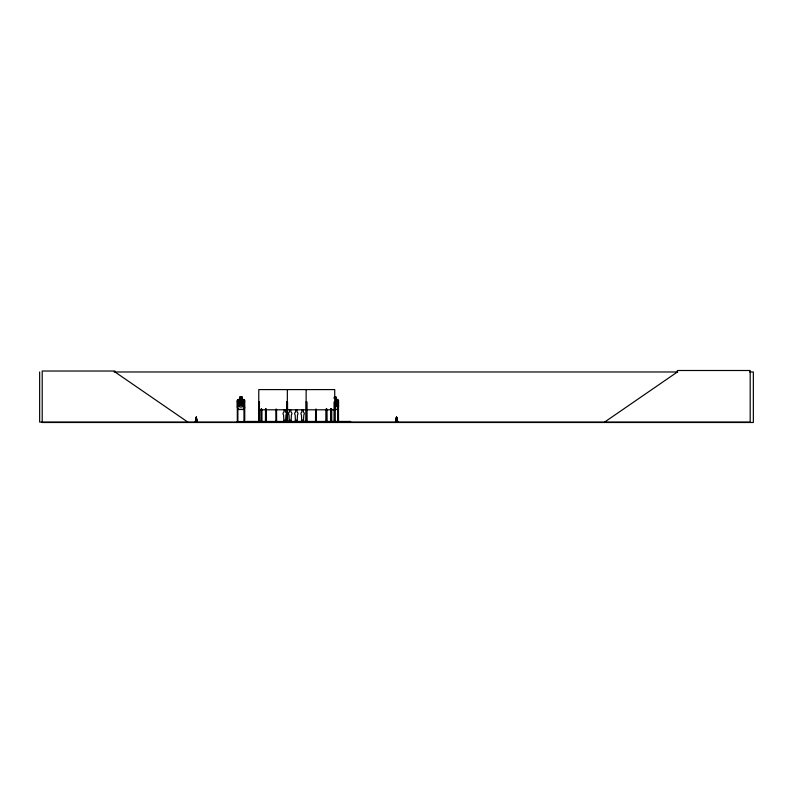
<?xml version="1.0" encoding="UTF-8"?>
<svg xmlns="http://www.w3.org/2000/svg" width="793" height="793" viewBox="0 0 793 793"><rect width="100%" height="100%" fill="white"/><g stroke="black" fill="none" stroke-linecap="round" stroke-linejoin="round"><path stroke-width="1.19" d="M196.079 422.015L196.277 417.227L195.95 420.815M396.292 422.015L396.49 417.227M195.445 422.015L196.168 417.227L197.338 422.015M395.657 422.015L396.391 417.227L397.858 422.015M195.276 422.015L196.109 417.227M395.499 422.015L396.322 417.227M323.306 421.698L337.6 421.668M323.296 422.015L337.649 422.025L337.768 401.873L338.452 401.873M303.441 422.015L308.874 421.658L301.231 422.064M308.844 421.698L301.36 421.678M256.109 421.688L269.015 421.698M261.204 422.025L261.274 421.341M330.562 422.025L330.582 409M330.879 422.015L330.949 421.341M334.775 402.656C335.717 399.077 338.68 399.831 335.31 403.231C338.76 406.769 335.816 407.513 334.815 403.766M335.964 407.017L337.203 405.025L337.203 400.386L335.964 399.553L335.964 397.065M283.666 421.678C280.187 422.144 293.697 422.56 291.279 421.678M285.51 421.856C285.896 423.046 286.432 420.042 285.807 421.678M289.276 422.074C288.176 422.61 289.376 419.824 289.138 421.678M295.412 422.064L294.857 422.054L297.762 422.064L297.583 420.974L297.385 421.678M303.402 421.856L304.056 422.074M303.729 422.074L303.897 420.974L303.699 421.678M284.32 409.614L283.894 412.172A1.685 1.685 0 0 0 283.547 414.818L283.894 421.311L285.579 421.311L285.926 414.818A1.685 1.685 0 0 0 285.579 412.172L285.163 409.614M289.792 409.614L289.366 412.172A1.685 1.685 0 0 0 289.019 414.818L289.366 421.311L291.051 421.311L291.398 414.818A1.685 1.685 0 0 0 291.051 412.172L290.635 409.614M295.898 409.614L295.472 412.172A1.685 1.685 0 0 0 295.125 414.818L295.472 421.311L297.157 421.311L297.504 414.818A1.685 1.685 0 0 0 297.157 412.172L296.741 409.614M302.212 409.614L301.786 412.172A1.685 1.685 0 0 0 301.439 414.818L301.786 421.311L303.471 421.311L303.818 414.818A1.685 1.685 0 0 0 303.471 412.172L303.055 409.614M604.603 422.074L677.4 371.976L677.4 370.5L750.188 370.5L750.188 422.074L39.65 422.074L39.65 371.976M289.108 422.074L289.643 422.054M289.604 422.074L288.949 421.856M291.14 422.074L291.001 421.955M295.214 422.074L295.055 420.974L295.244 421.678M301.528 422.074L301.37 420.974L301.568 421.678M237.057 422.025L238.009 421.341L238.009 422.074M114.073 371.976L677.777 371.976M749.633 371.976L753.35 371.976L753.35 422.5L42.207 422.5L42.207 371.025L115.005 371.025L115.005 371.976L187.792 422.074M334.388 396.986L336.044 396.986L336.044 399.474L337.659 399.474L338.532 400.346L338.532 407.027L337.679 409.495L334.18 409.495M242.172 397.065L239.853 397.065L239.853 399.553L238.614 400.386L238.614 405.025L239.853 407.017L242.172 407.017L243.421 405.025L243.421 400.386L242.172 399.553L242.261 396.986L239.773 396.986L239.773 399.474L238.078 399.474L237.285 400.356L237.325 422.074M334.061 397.481L335.548 397.481L335.548 398.314L334.061 398.314M242.261 399.474L243.867 399.474L244.75 400.346L244.74 422.074M335.964 399.553L337.62 399.553M237.246 401.873L237.93 401.873L237.85 422.074M244.66 401.873L243.976 401.873L243.976 422.074M258.776 401.873L259.45 401.873L259.321 422.074M306.148 401.873L306.812 401.873L306.871 422.074M238.118 409.416L243.838 409.416L244.66 407.017L243.897 409.495L238.059 409.495L237.285 407.027M334.19 409.416L337.62 409.416M258.776 409.803L334.725 409.803M244.74 421.341L243.897 421.341L243.897 422.074M238.009 421.549L243.897 421.549M284.191 421.539L290.753 421.539M295.769 421.539L296.86 421.539M302.083 421.539L303.174 421.539M337.689 421.549L323.346 422.074M283.468 421.678L291.477 421.678M295.046 421.678L297.583 421.678M337.838 422.025L337.848 421.341M301.994 422.064L301.509 422.064M244.66 400.386L243.838 399.553L238.118 399.553L237.375 400.396L237.375 407.017M397.799 422.015L396.728 417.227L397.561 422.015M397.392 422.015L396.669 417.227L396.986 422.015M196.446 419.616L196.347 417.227L197.179 422.015M196.386 417.227L196.773 422.015M350.556 422.074L350.556 421.45L246.554 421.45L246.554 422.074M349.079 421.45L349.079 422.074M338.532 421.341L338.532 422.074L338.452 400.386M335.964 400.386L335.964 405.025M334.914 422.074L334.914 401.873L334.24 401.873L334.19 422.074M334.725 422.074L334.725 389.591L258.776 389.591L258.716 422.074M334.616 421.341L334.517 422.074M334.428 401.873L334.428 422.074M331.712 409L331.791 422.074M331.633 421.341L331.633 422.074M331.226 409L331.276 422.074M331.028 409L331.107 422.074M330.78 409L330.731 422.074M326.805 409L326.855 422.074M326.607 409L326.657 422.074M326.438 421.341L326.468 422.074M326.349 409L326.3 422.074M326.151 409L326.151 422.074M316.367 421.341L316.387 422.074L316.288 409.168M315.683 421.341L315.683 422.074M315.604 409.168L315.525 422.074M306.623 401.873L306.683 422.074M306.445 421.341L306.544 422.074M306.326 401.873L306.276 422.074M306.148 389.591L306.088 422.074M303.015 421.678L303.015 420.201L302.242 420.201L302.242 421.678M296.701 421.678L296.701 420.201L295.928 420.201L295.928 421.678M290.595 421.678L290.595 420.201L289.822 420.201L289.822 421.678M287.601 421.341L287.601 422.074L287.542 401.873L286.868 401.873L286.818 422.074M287.363 389.591L287.274 422.074L287.145 421.341M287.056 401.873L286.997 422.074M285.123 421.678L285.123 420.201L284.35 420.201L284.35 421.678M276.549 409.168L276.628 422.074M276.47 421.341L276.47 422.074M275.865 409.168L275.865 422.074L275.786 421.341M266.151 409L266.161 422.074M265.952 409L266.002 422.074M265.784 421.341L265.814 422.074M265.705 409L265.655 422.074M265.506 409L265.457 422.074M261.819 421.341L261.819 422.074M261.769 409L261.749 422.074M261.571 409L261.621 422.074M261.323 409L261.323 422.074M261.125 409L261.115 422.074M259.509 421.341L259.509 422.074M259.261 401.873L259.152 422.074M259.073 421.341L259.043 422.074M258.964 401.873L258.905 422.074M248.031 421.45L248.031 422.074M244.581 421.341L244.581 422.074M243.193 406.085L242.39 406.165L241.022 403.766C239.952 407.552 237.097 406.74 240.497 403.221C237.206 400.366 240.14 398.879 240.983 402.656C241.924 399.077 244.898 399.831 241.528 403.231L243.193 406.085M241.766 397.481L240.269 397.481L240.269 398.314L241.766 398.314L241.766 397.481M242.172 400.386L239.853 400.386L239.853 405.025L242.172 405.025L242.172 400.386"/></g></svg>
